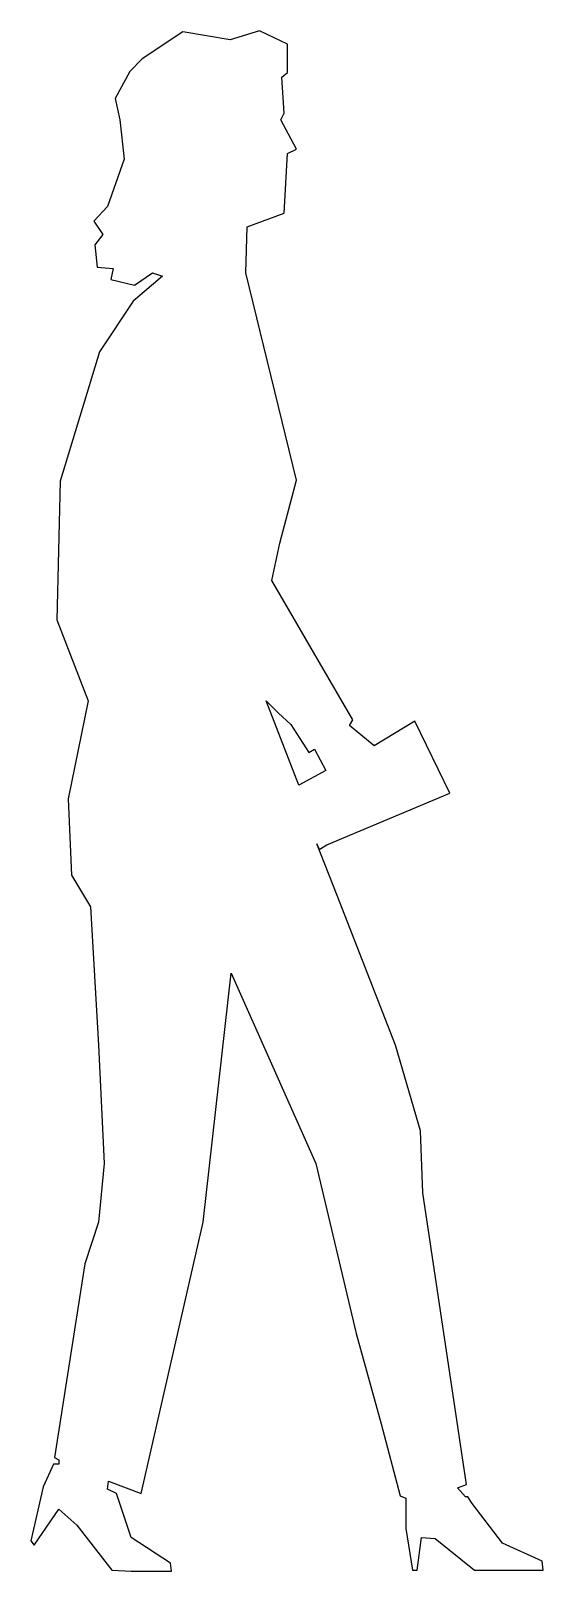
# Model space of a CAD drawing. Extents: x -9676 to -9131, y -2092 to -454.
import ezdxf

# ---------------------------------------------------------------- set-up
doc = ezdxf.new("R2010")
doc.units = 0
doc.layers.get('0').update_dxf_attribs({"linetype": 'CONTINUOUS'})

msp = doc.modelspace()

# ---------------------------------------------------------------- linework, layer by layer
at = {"color": 0}
for points in [[(-9369.4, -1324.6), (-9361, -1319.8), (-9230.5, -1264.7), (-9267.6, -1188), (-9310.7, -1214.4), (-9337.1, -1192.8), (-9333.5, -1186.8), (-9419.7, -1038.4), (-9411.3, -998.8), (-9393.3, -931.8), (-9447.2, -711.4), (-9446, -662.3), (-9406.5, -648), (-9402.9, -584.5), (-9393.3, -579.7), (-9410.1, -548.6), (-9406.5, -541.4), (-9408.9, -503.1), (-9402.9, -498.3), (-9402.9, -468.3), (-9432.9, -454), (-9464, -463.5), (-9514.3, -455.2), (-9557.4, -483.9), (-9570.6, -497.1), (-9586.1, -525.8), (-9581.4, -548.6), (-9576.6, -590.5), (-9594.5, -640.8), (-9608.9, -656.3), (-9599.3, -670.7), (-9607.7, -681.5), (-9605.3, -705.4), (-9588.5, -706.6), (-9590.9, -718.6), (-9565.8, -724.6), (-9546.6, -711.4), (-9535.8, -715), (-9567, -741.4), (-9602.9, -795.3), (-9644.8, -933), (-9648.4, -1080.3), (-9614.9, -1166.5), (-9636.4, -1270.7), (-9632.8, -1352.1), (-9612.5, -1385.6), (-9604.1, -1532.9), (-9598.1, -1658.7), (-9604.1, -1721), (-9618.5, -1765.3), (-9650.8, -1971.2), (-9646, -1973.6), (-9646, -1978.4), (-9652, -1978.4), (-9662.8, -2002.4), (-9676, -2059.9), (-9672.4, -2064.6), (-9646, -2026.3), (-9626.9, -2043.1), (-9589.7, -2091), (-9569.4, -2092.2), (-9526.3, -2092.2), (-9527.5, -2083.8), (-9569.4, -2056.3), (-9584.9, -2009.6), (-9594.5, -2004.8), (-9593.3, -1996.4), (-9558.6, -2009.6), (-9492.7, -1721), (-9462.8, -1456.3), (-9373, -1658.7), (-9329.9, -1839.5), (-9303.5, -1935.3), (-9283.2, -2012), (-9277.2, -2014.4), (-9277.2, -2046.7), (-9270, -2091), (-9265.2, -2091), (-9260.4, -2056.3), (-9246, -2057.5), (-9204.1, -2091), (-9167, -2091), (-9131.1, -2091), (-9132.3, -2081.4), (-9174.2, -2062.3), (-9206.5, -2020.3), (-9211.3, -2013.2), (-9213.7, -2013.2), (-9222.1, -2003.6), (-9212.5, -2000), (-9259.2, -1689.8), (-9261.6, -1624), (-9288, -1532.9), (-9350.2, -1373.7), (-9371.8, -1318.6), (-9369.4, -1324.6), (-9369.4, -1324.6)], [(-9369.4, -1324.6), (-9361, -1319.8), (-9230.5, -1264.7), (-9267.6, -1188), (-9310.7, -1214.4), (-9337.1, -1192.8), (-9333.5, -1186.8), (-9419.7, -1038.4), (-9411.3, -998.8), (-9393.3, -931.8), (-9447.2, -711.4), (-9446, -662.3), (-9406.5, -648), (-9402.9, -584.5), (-9393.3, -579.7), (-9410.1, -548.6), (-9406.5, -541.4), (-9408.9, -503.1), (-9402.9, -498.3), (-9402.9, -468.3), (-9432.9, -454), (-9464, -463.5), (-9514.3, -455.2), (-9557.4, -483.9), (-9570.6, -497.1), (-9586.1, -525.8), (-9581.4, -548.6), (-9576.6, -590.5), (-9594.5, -640.8), (-9608.9, -656.3), (-9599.3, -670.7), (-9607.7, -681.5), (-9605.3, -705.4), (-9588.5, -706.6), (-9590.9, -718.6), (-9565.8, -724.6), (-9546.6, -711.4), (-9535.8, -715), (-9567, -741.4), (-9602.9, -795.3), (-9644.8, -933), (-9648.4, -1080.3), (-9614.9, -1166.5), (-9636.4, -1270.7), (-9632.8, -1352.1), (-9612.5, -1385.6), (-9604.1, -1532.9), (-9598.1, -1658.7), (-9604.1, -1721), (-9618.5, -1765.3), (-9650.8, -1971.2), (-9646, -1973.6), (-9646, -1978.4), (-9652, -1978.4), (-9662.8, -2002.4), (-9676, -2059.9), (-9672.4, -2064.6), (-9646, -2026.3), (-9626.9, -2043.1), (-9589.7, -2091), (-9569.4, -2092.2), (-9526.3, -2092.2), (-9527.5, -2083.8), (-9569.4, -2056.3), (-9584.9, -2009.6), (-9594.5, -2004.8), (-9593.3, -1996.4), (-9558.6, -2009.6), (-9492.7, -1721), (-9462.8, -1456.3), (-9373, -1658.7), (-9329.9, -1839.5), (-9303.5, -1935.3), (-9283.2, -2012), (-9277.2, -2014.4), (-9277.2, -2046.7), (-9270, -2091), (-9265.2, -2091), (-9260.4, -2056.3), (-9246, -2057.5), (-9204.1, -2091), (-9167, -2091), (-9131.1, -2091), (-9132.3, -2081.4), (-9174.2, -2062.3), (-9206.5, -2020.3), (-9211.3, -2013.2), (-9213.7, -2013.2), (-9222.1, -2003.6), (-9212.5, -2000), (-9259.2, -1689.8), (-9261.6, -1624), (-9288, -1532.9), (-9350.2, -1373.7), (-9371.8, -1318.6)], [(-9390.9, -1256.3), (-9425.7, -1166.5), (-9412.5, -1179.7), (-9399.3, -1191.6), (-9380.2, -1221.6), (-9374.2, -1218), (-9362.2, -1240.7), (-9390.9, -1256.3), (-9390.9, -1256.3)], [(-9390.9, -1256.3), (-9425.7, -1166.5), (-9412.5, -1179.7), (-9399.3, -1191.6), (-9380.2, -1221.6), (-9374.2, -1218), (-9362.2, -1240.7), (-9390.9, -1256.3)]]:
    msp.add_lwpolyline(points, dxfattribs=at)

doc.saveas('drawing.dxf')
